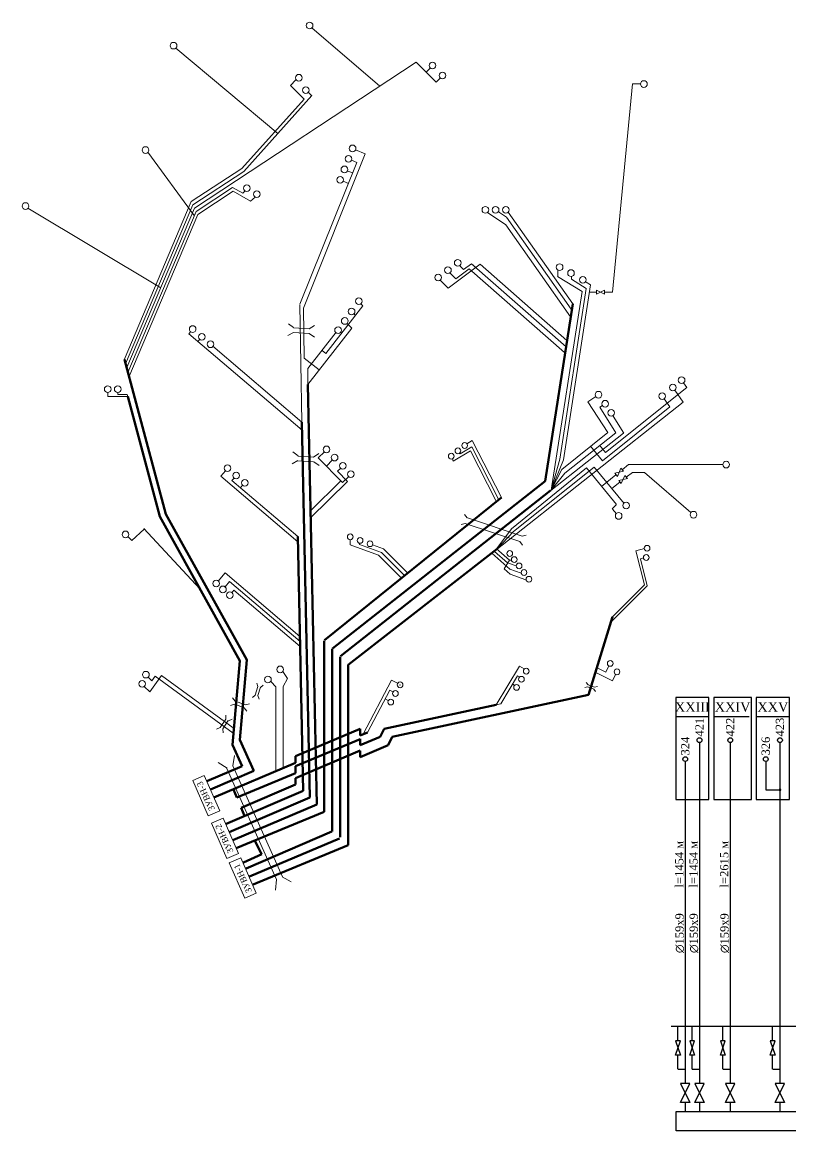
# Paper-space layout 'Layout1' of a CAD drawing. Header units: millimetres. Extents: x 35 to 825, y 5 to 512.
# Drawn here: x 34.8 to 341.5, y 5.3 to 447.7 of the extents above; entities that cross this region are included whole.
import ezdxf

# ---------------------------------------------------------------- set-up
doc = ezdxf.new("R2010")
doc.units = ezdxf.units.MM

# ---------------------------------------------------------------- blocks, each defined once
blk = doc.blocks.new('A$C6D4A3E53')
at = {"lineweight": 20}
for p, q in [((1, 2), (0, 0)), ((0, 2), (1, 2)), ((1, 0), (0, 2)), ((0, 0), (1, 0))]:
    blk.add_line(p, q, dxfattribs=at)

psp = doc.layouts.get("Layout1")

# ---------------------------------------------------------------- hatches: boundary and pattern name
at = {"lineweight": -3, "ltscale": 50}
h = psp.add_hatch(color=256, dxfattribs=at)
edge = h.paths.add_edge_path()
edge.add_arc((337.208, 141.327), 0.567, 0, 360)

# ---------------------------------------------------------------- linework, layer by layer
at = {"lineweight": 20}
for p, q in [((177.483, 422.185), (150.441, 445.401)), ((136.756, 403.225), (96.157, 437.351)), ((103.591, 373.473), (192.005, 431.734)), ((192.005, 431.734), (199.997, 423.741)), ((196.001, 427.738), (197.6, 429.336)), ((199.997, 423.741), (201.596, 425.34)), ((141.844, 422.417), (144.047, 424.619)), ((147.256, 417.005), (141.844, 422.417)), ((270.336, 339.894), (278.329, 423.021)), ((278.329, 423.021), (281.526, 423.021)), ((122.397, 389.31), (147.256, 417.005)), ((123.188, 388.109), (150.324, 418.342)), ((150.441, 418.225), (148.843, 419.824)), ((103.391, 370.559), (84.96, 395.762)), ((147.025, 333.524), (171.691, 395.188)), ((167.796, 396.747), (171.691, 395.188)), ((102.287, 376.058), (122.397, 389.31)), ((145.645, 335.098), (168.288, 391.705)), ((166.163, 392.555), (168.288, 391.705)), ((102.939, 374.766), (123.188, 388.109)), ((164.512, 388.371), (166.598, 387.536)), ((104.242, 372.181), (118.773, 381.756)), ((118.773, 381.756), (122.799, 379.487)), ((162.86, 384.187), (164.947, 383.352)), ((75.514, 312.917), (102.287, 376.058)), ((104.894, 370.888), (118.981, 380.171)), ((118.981, 380.171), (125.944, 376.247)), ((123.707, 380.32), (122.799, 379.487)), ((127.733, 377.89), (125.944, 376.247)), ((90.097, 341.651), (37.062, 373.392)), ((76.059, 311.373), (102.939, 374.766)), ((76.604, 309.828), (103.591, 373.473)), ((76.986, 307.899), (104.242, 372.181)), ((227.854, 366.795), (220.49, 371.742)), ((228.118, 369.797), (224.827, 372.008)), ((254.545, 335.222), (228.772, 371.866)), ((77.367, 305.969), (104.894, 370.888)), ((253.891, 333.154), (228.118, 369.797)), ((253.627, 330.152), (227.854, 366.795)), ((217.582, 351.084), (204.793, 341.493)), ((210.966, 348.919), (209.367, 350.518)), ((214.097, 351.268), (210.966, 348.919)), ((251.881, 318.127), (214.097, 351.268)), ((215.817, 349.76), (214.097, 351.268)), ((252.209, 320.707), (217.582, 351.084)), ((207.907, 345.226), (205.495, 347.638)), ((213.198, 349.195), (207.907, 345.226)), ((251.19, 315.866), (213.198, 349.195)), ((248.406, 346.139), (258.236, 340.14)), ((248.51, 346.075), (248.51, 348.69)), ((253.959, 345.083), (253.959, 346.174)), ((253.959, 345.083), (259.877, 341.45)), ((204.793, 341.493), (201.596, 344.69)), ((249.385, 273.256), (259.877, 341.45)), ((250.88, 273.023), (261.623, 342.856)), ((259.828, 343.951), (261.623, 342.856)), ((263.941, 340.693), (267.138, 339.095)), ((267.138, 340.693), (263.941, 339.095)), ((263.941, 339.095), (263.941, 340.693)), ((267.138, 339.095), (267.138, 340.693)), ((245.878, 260.929), (258.225, 340.148)), ((261.168, 339.894), (263.941, 339.894)), ((267.138, 339.894), (270.336, 339.894)), ((146.435, 288.108), (145.62, 334.928)), ((147.372, 313.595), (147.025, 333.524)), ((155.987, 315.509), (170.721, 334.453)), ((170.721, 334.453), (169.916, 335.257)), ((164.422, 327.477), (166.282, 325.548)), ((167.703, 330.749), (167.086, 331.366)), ((102.082, 324.285), (101.237, 323.291)), ((146.492, 284.842), (101.276, 323.337)), ((143.034, 323.889), (140.803, 322.635)), ((143.101, 325.779), (141.061, 327.327)), ((143.012, 325.679), (149.266, 325.303)), ((143.028, 323.786), (149.283, 323.41)), ((148.843, 303.126), (166.282, 325.548)), ((148.843, 309.521), (160.033, 323.908)), ((149.266, 325.303), (151.427, 326.676)), ((149.365, 323.407), (151.485, 321.973)), ((105.744, 321.159), (104.898, 320.166)), ((146.435, 288.108), (110.913, 318.35)), ((154.438, 316.714), (155.987, 315.509)), ((147.372, 313.595), (153.361, 308.936)), ((148.843, 303.126), (148.843, 309.521)), ((267.567, 275.94), (300.05, 301.934)), ((298.619, 296.046), (295.223, 300.892)), ((300.05, 301.934), (298.731, 303.817)), ((68.913, 298.331), (68.913, 299.929)), ((76.906, 298.331), (68.913, 298.331)), ((72.909, 299.13), (72.909, 299.929)), ((72.909, 299.13), (76.702, 299.13)), ((76.702, 299.13), (76.906, 298.331)), ((263.774, 298.274), (260.585, 296.224)), ((293.204, 294.184), (290.938, 297.418)), ((223.873, 236.985), (298.619, 296.046)), ((268.463, 283.971), (260.585, 296.224)), ((266.326, 294.663), (265.28, 294.006)), ((271.668, 283.841), (265.28, 294.006)), ((266.351, 272.579), (293.204, 294.184)), ((274.867, 283.656), (270.656, 290.503)), ((245.774, 260.777), (274.822, 283.729)), ((250.191, 269.125), (268.463, 283.971)), ((251.358, 267.648), (271.668, 283.841)), ((214.385, 280.746), (212.202, 279.47)), ((226.012, 258.018), (214.385, 280.746)), ((265.21, 278.841), (267.567, 275.94)), ((144.86, 274.62), (142.82, 276.167)), ((144.771, 274.519), (151.026, 274.143)), ((151.026, 274.143), (153.186, 275.516)), ((155.399, 276.277), (152.924, 273.839)), ((213.689, 276.563), (206.823, 272.548)), ((209.511, 275.391), (209.27, 275.713)), ((214.279, 278.181), (209.51, 275.392)), ((223.83, 256.741), (213.689, 276.563)), ((224.921, 257.38), (214.279, 278.181)), ((261.628, 278.502), (266.351, 272.579)), ((144.794, 272.729), (142.562, 271.475)), ((144.788, 272.626), (151.042, 272.25)), ((151.124, 272.247), (153.244, 270.813)), ((152.924, 273.839), (162.666, 263.948)), ((158.646, 272.98), (156.171, 270.542)), ((206.823, 272.548), (206.45, 273.435)), ((230.877, 244.399), (263.091, 270.084)), ((249.385, 273.256), (245.878, 260.929)), ((250.88, 273.023), (245.878, 260.929)), ((263.091, 270.084), (275.004, 255.666)), ((276.73, 271.154), (274.193, 269.078)), ((314.434, 271.154), (276.73, 271.154)), ((115.894, 268.666), (114.083, 266.539)), ((144.822, 240.369), (114.083, 266.539)), ((118.469, 264.76), (119.329, 265.77)), ((161.894, 269.683), (160.656, 268.464)), ((161.894, 269.683), (160.656, 268.464)), ((160.656, 268.464), (164.618, 264.441)), ((165.141, 266.386), (162.666, 263.948)), ((230.072, 245.528), (259.994, 269.839)), ((245.878, 260.929), (250.191, 269.125)), ((245.878, 260.929), (251.358, 267.648)), ((259.956, 269.808), (271.934, 255.169)), ((271.754, 267.083), (266.023, 262.394)), ((278.329, 267.957), (275.772, 266.166)), ((278.329, 267.957), (283.124, 267.957)), ((301.645, 251.971), (283.124, 267.957)), ((144.757, 242.38), (118.469, 264.76)), ((144.757, 242.38), (118.469, 264.76)), ((121.904, 261.864), (122.764, 262.874)), ((149.708, 249.757), (164.618, 264.441)), ((149.899, 252.694), (162.006, 264.618)), ((273.333, 264.17), (270.138, 261.556)), ((271.84, 255.053), (270.241, 253.455)), ((270.397, 253.347), (271.978, 251.532)), ((212.428, 249.9), (211.333, 251.217)), ((234.271, 242.584), (212.481, 249.883)), ((78.504, 240.781), (83.46, 245.406)), ((105.68, 221.598), (83.3, 245.577)), ((211.636, 247.659), (209.992, 247.179)), ((233.375, 240.377), (211.636, 247.659)), ((224.228, 237.597), (230.072, 245.528)), ((230.876, 244.398), (224.372, 237.537)), ((78.504, 240.781), (76.906, 242.38)), ((165.712, 241.154), (165.712, 239.11)), ((176.967, 234.977), (165.712, 239.11)), ((169.421, 239.767), (169.421, 239.25)), ((178.209, 236.022), (169.421, 239.25)), ((179.03, 237.489), (174.652, 239.097)), ((233.375, 240.377), (234.397, 239.002)), ((234.271, 242.584), (235.94, 242.974)), ((186.137, 225.806), (176.967, 234.977)), ((187.379, 226.852), (178.209, 236.022)), ((188.622, 227.898), (179.03, 237.489)), ((222.148, 235.767), (229.449, 229.436)), ((223.256, 236.502), (228.523, 231.935)), ((223.976, 237.584), (229.244, 233.017)), ((283.124, 237.584), (279.739, 236.738)), ((283.124, 223.197), (279.739, 236.738)), ((229.244, 233.017), (227.174, 229.591)), ((228.523, 231.935), (231.924, 230.688)), ((229.244, 233.017), (230.098, 232.942)), ((282.804, 233.894), (281.55, 233.581)), ((284.267, 222.713), (281.55, 233.581)), ((112.994, 224.657), (115.804, 227.918)), ((145.591, 202.558), (115.804, 227.918)), ((227.148, 229.467), (229.542, 227.391)), ((229.449, 229.436), (233.906, 227.803)), ((229.542, 227.391), (235.799, 225.097)), ((115.724, 222.333), (117.549, 224.477)), ((145.656, 200.547), (117.538, 224.486)), ((269.612, 208.058), (284.267, 222.713)), ((270.336, 210.408), (283.124, 223.197)), ((270.336, 210.408), (283.124, 223.197)), ((118.454, 220.009), (119.314, 221.019)), ((145.698, 198.556), (119.314, 221.019)), ((223.976, 175.239), (233.286, 190.755)), ((235.167, 189.626), (233.286, 190.755)), ((267.713, 188.34), (268.872, 190.782)), ((86.497, 184.83), (84.899, 186.429)), ((85.663, 180.481), (90.337, 186.933)), ((86.497, 184.83), (87.807, 186.638)), ((119.046, 164.01), (87.807, 186.638)), ((119.046, 166.137), (90.337, 186.933)), ((140.7, 185.815), (138.742, 188.592)), ((138.905, 182.549), (140.7, 185.815)), ((225.806, 175.632), (232.515, 186.813)), ((233.224, 186.388), (232.515, 186.813)), ((263.453, 188.32), (270.336, 184.83)), ((263.999, 190.223), (267.713, 188.34)), ((270.336, 184.83), (271.571, 187.432)), ((85.663, 180.481), (83.511, 182.633)), ((128.803, 182.54), (127.802, 179.16)), ((128.859, 182.523), (128.455, 183.906)), ((129.842, 182.308), (128.842, 178.928)), ((129.886, 182.247), (130.994, 183.168)), ((136.061, 182.402), (134.188, 184.485)), ((136.061, 148.877), (136.061, 182.402)), ((138.905, 150.052), (138.905, 182.549)), ((182.233, 185.154), (170.869, 163.508)), ((184.629, 183.848), (182.213, 185.116)), ((231.281, 183.15), (230.572, 183.575)), ((260.44, 182.493), (259.362, 182.179)), ((260.63, 183.304), (259.912, 184.167)), ((263.028, 181.571), (260.44, 182.493)), ((263.253, 182.37), (260.664, 183.293)), ((262.979, 181.539), (263.648, 180.638)), ((263.237, 182.327), (264.331, 182.583)), ((119.818, 176.742), (118.723, 178.06)), ((127.79, 179.115), (126.734, 178.135)), ((128.842, 178.928), (129.32, 177.569)), ((181.447, 181.104), (172.586, 164.223)), ((180.898, 176.977), (179.582, 177.668)), ((182.763, 180.413), (181.447, 181.104)), ((182.763, 180.413), (181.447, 181.104)), ((119.528, 175.506), (117.884, 175.026)), ((123.478, 174.098), (119.528, 175.506)), ((123.82, 175.318), (119.871, 176.725)), ((123.402, 174.05), (124.425, 172.675)), ((123.797, 175.252), (125.466, 175.642)), ((225.806, 175.632), (223.976, 175.239)), ((116.006, 169.529), (113.855, 166.243)), ((117.041, 168.948), (114.89, 165.662)), ((116.06, 169.493), (116.073, 171.098)), ((117.068, 168.869), (118.545, 169.497)), ((113.827, 166.199), (112.387, 165.491)), ((114.89, 165.662), (114.964, 164.059)), ((118.825, 150.949), (119.528, 155.076)), ((116.562, 149.939), (113.058, 152.228)), ((118.825, 150.949), (138.624, 106.642)), ((116.485, 149.904), (136.285, 105.596)), ((138.518, 106.668), (142.141, 104.572)), ((136.314, 105.535), (135.835, 101.377))]:
    psp.add_line(p, q, dxfattribs=at)
at = {"lineweight": 50}
for p, q in [((243.522, 264.5), (254.545, 335.222)), ((92.058, 251.376), (75.596, 313.11)), ((152.355, 135.479), (148.843, 303.126)), ((89.695, 250.373), (76.906, 298.331)), ((149.554, 138.28), (146.435, 288.108)), ((158.573, 197.699), (243.522, 264.5)), ((155.376, 201.116), (226.012, 258.018)), ((161.829, 194.66), (245.673, 260.768)), ((121.666, 192.823), (89.695, 250.373)), ((124.403, 193.155), (92.058, 251.376)), ((146.882, 140.952), (144.757, 242.38)), ((164.828, 191.225), (224.372, 237.537)), ((260.744, 179.256), (270.336, 210.408)), ((155.237, 132.597), (155.237, 200.816)), ((158.434, 124.67), (158.434, 197.619)), ((118.754, 159.299), (121.666, 192.823)), ((121.637, 161.317), (124.403, 193.155)), ((161.631, 122.485), (161.631, 194.422)), ((164.828, 119.288), (164.828, 191.225)), ((164.828, 119.288), (164.828, 180.035)), ((164.828, 178.436), (164.828, 119.288)), ((164.828, 119.288), (164.828, 178.436)), ((182.452, 162.431), (260.744, 179.256)), ((179.255, 165.628), (223.976, 175.239)), ((143.846, 154.747), (169.624, 165.653)), ((169.624, 162.989), (169.624, 165.653)), ((169.624, 162.989), (172.586, 164.223)), ((177.617, 162.502), (179.209, 165.673)), ((118.754, 159.299), (122.562, 150.775)), ((121.637, 161.317), (127.171, 148.933)), ((143.846, 150.811), (169.624, 161.552)), ((169.624, 159.172), (177.617, 162.502)), ((169.624, 159.172), (169.624, 161.716)), ((180.814, 159.169), (182.452, 162.431)), ((143.846, 146.013), (169.624, 157.06)), ((169.624, 154.373), (180.814, 159.169)), ((169.624, 154.373), (169.624, 156.918)), ((108.5, 144.748), (122.562, 150.775)), ((111.319, 138.322), (143.846, 152.083)), ((143.846, 152.083), (143.846, 154.747)), ((143.846, 148.007), (143.846, 150.811)), ((109.91, 141.535), (127.171, 148.933)), ((120.425, 138.249), (143.846, 148.007)), ((143.846, 143.468), (143.846, 146.013)), ((122.111, 134.153), (143.846, 143.468)), ((115.986, 127.711), (146.882, 140.952)), ((115.986, 127.711), (146.882, 140.952)), ((117.396, 124.498), (149.554, 138.28)), ((120.425, 138.249), (119.058, 141.48)), ((118.805, 121.285), (152.355, 135.479)), ((123.478, 130.922), (122.111, 134.153)), ((120.236, 118.014), (155.237, 132.597)), ((124.123, 109.996), (158.365, 124.67)), ((125.533, 106.782), (161.471, 121.986)), ((130.355, 115.651), (127.635, 121.096)), ((123.057, 112.395), (130.423, 115.682)), ((126.964, 103.511), (164.828, 119.288))]:
    psp.add_line(p, q, dxfattribs=at)
at = {"lineweight": -3}
for p, q in [((295.639, 170.614), (308.865, 170.614)), ((310.755, 170.614), (324.926, 170.614)), ((327.761, 170.614), (340.987, 170.614)), ((331.54, 152.664), (331.54, 141.327)), ((331.54, 141.327), (337.208, 141.327)), ((299.418, 16.618), (299.418, 12.839)), ((305.086, 16.618), (305.086, 12.839)), ((317.368, 16.618), (317.368, 12.839)), ((337.208, 16.618), (337.208, 12.839)), ((494.039, 12.839), (295.639, 12.839)), ((295.639, 12.839), (295.639, 5.281)), ((494.039, 5.281), (295.728, 5.281))]:
    psp.add_line(p, q, dxfattribs=at)
for p, q in [((305.086, 160.222), (305.086, 24.176)), ((317.368, 160.222), (317.368, 24.176)), ((337.208, 160.222), (337.208, 24.176)), ((299.418, 152.664), (299.418, 24.176)), ((497.818, 46.85), (293.749, 46.85)), ((296.499, 41.182), (296.499, 46.85)), ((302.168, 41.182), (302.168, 46.85)), ((314.45, 41.182), (314.45, 46.85)), ((334.29, 41.182), (334.29, 46.85)), ((297.444, 41.182), (295.555, 41.182)), ((295.555, 35.513), (297.444, 41.182)), ((295.555, 41.182), (297.444, 35.513)), ((301.223, 41.182), (303.113, 35.513)), ((301.223, 35.513), (303.113, 41.182)), ((303.113, 41.182), (301.223, 41.182)), ((315.395, 41.182), (313.505, 41.182)), ((313.505, 35.513), (315.395, 41.182)), ((313.505, 41.182), (315.395, 35.513)), ((333.345, 41.182), (335.235, 35.513)), ((333.345, 35.513), (335.235, 41.182)), ((335.235, 41.182), (333.345, 41.182)), ((297.444, 35.513), (295.555, 35.513)), ((296.499, 29.844), (296.499, 35.513)), ((303.113, 35.513), (301.223, 35.513)), ((302.168, 29.844), (302.168, 35.513)), ((315.395, 35.513), (313.505, 35.513)), ((314.45, 29.844), (314.45, 35.513)), ((335.235, 35.513), (333.345, 35.513)), ((334.29, 29.844), (334.29, 35.513)), ((296.532, 29.844), (299.366, 29.844)), ((302.201, 29.844), (305.035, 29.844)), ((314.483, 29.844), (317.317, 29.844)), ((334.323, 29.844), (337.157, 29.844)), ((297.505, 16.618), (301.284, 24.176)), ((297.505, 24.176), (301.284, 16.618)), ((301.284, 24.176), (297.505, 24.176)), ((306.953, 24.176), (303.174, 24.176)), ((303.174, 24.176), (306.953, 16.618)), ((303.174, 16.618), (306.953, 24.176)), ((315.456, 16.618), (319.235, 24.176)), ((315.456, 24.176), (319.235, 16.618)), ((319.235, 24.176), (315.456, 24.176)), ((339.075, 24.176), (335.296, 24.176)), ((335.296, 24.176), (339.075, 16.618)), ((335.296, 16.618), (339.075, 24.176)), ((301.284, 16.618), (297.505, 16.618)), ((306.953, 16.618), (303.174, 16.618)), ((319.235, 16.618), (315.456, 16.618)), ((339.075, 16.618), (335.296, 16.618))]:
    psp.add_line(p, q)
for points in [[(295.639, 137.548), (308.865, 137.548), (308.865, 178.172), (295.639, 178.172)], [(310.755, 137.548), (325.871, 137.548), (325.871, 178.172), (310.755, 178.172)], [(327.761, 137.548), (340.987, 137.548), (340.987, 178.172), (327.761, 178.172)]]:
    psp.add_lwpolyline(points, close=True, dxfattribs=at)
at = {"lineweight": 20}
for points in [[(113.609, 132.956), (107.448, 147.038), (102.863, 145.032), (109.024, 130.95)], [(121.095, 115.918), (114.934, 130), (110.349, 127.994), (116.51, 113.912)], [(128.19, 100.099), (122.029, 114.181), (117.444, 112.175), (123.605, 98.093)]]:
    psp.add_lwpolyline(points, close=True, dxfattribs=at)
for centre, radius in [((149.503, 446.34), 1.327), ((95.218, 438.289), 1.327), ((198.507, 430.344), 1.327), ((145.217, 425.498), 1.327), ((202.504, 426.347), 1.327), ((147.964, 420.503), 1.327), ((282.92, 422.992), 1.327), ((166.654, 397.305), 1.327), ((83.979, 396.655), 1.327), ((165.022, 393.113), 1.327), ((163.37, 388.929), 1.327), ((161.719, 384.745), 1.327), ((124.461, 381.412), 1.327), ((128.398, 379.07), 1.327), ((36.104, 374.31), 1.327), ((219.624, 372.748), 1.327), ((223.726, 372.748), 1.327), ((227.828, 372.748), 1.327), ((204.703, 348.703), 1.327), ((208.589, 351.617), 1.327), ((249.279, 349.934), 1.327), ((200.818, 345.788), 1.327), ((253.809, 347.556), 1.327), ((258.5, 344.816), 1.327), ((169.14, 336.306), 1.327), ((166.255, 332.238), 1.327), ((163.501, 328.432), 1.327), ((102.819, 325.219), 1.327), ((102.819, 325.219), 1.327), ((106.48, 322.093), 1.327), ((160.837, 324.791), 1.327), ((109.96, 319.134), 1.327), ((297.954, 304.827), 1.327), ((68.913, 301.256), 1.327), ((72.909, 301.256), 1.327), ((294.447, 301.902), 1.327), ((264.811, 299.027), 1.327), ((267.41, 295.42), 1.327), ((290.161, 298.429), 1.327), ((269.847, 291.757), 1.327), ((211.367, 278.744), 1.147), ((156.229, 277.198), 1.327), ((159.476, 273.901), 1.327), ((206.005, 274.492), 1.147), ((208.686, 276.618), 1.147), ((116.758, 269.674), 1.327), ((162.724, 270.603), 1.327), ((162.724, 270.603), 1.327), ((315.742, 271.11), 1.327), ((120.19, 266.781), 1.327), ((165.971, 267.306), 1.327), ((123.625, 263.885), 1.327), ((275.805, 254.809), 1.327), ((302.665, 251.143), 1.327), ((272.829, 250.64), 1.327), ((76.045, 243.291), 1.327), ((165.712, 242.3), 1.147), ((169.642, 240.892), 1.147), ((173.589, 239.548), 1.147), ((229.377, 235.647), 1.147), ((283.842, 234.051), 1.147), ((284.163, 237.741), 1.147), ((231.179, 233.213), 1.147), ((233.071, 230.688), 1.147), ((235.053, 228.073), 1.147), ((237.036, 225.368), 1.147), ((112.176, 223.656), 1.327), ((114.906, 221.332), 1.327), ((117.635, 219.008), 1.327), ((137.7, 189.413), 1.327), ((269.463, 191.781), 1.147), ((84.176, 187.304), 1.327), ((132.876, 185.377), 1.327), ((234.022, 185.467), 1.147), ((235.965, 188.705), 1.147), ((272.161, 188.431), 1.147), ((82.652, 183.644), 1.327), ((185.61, 183.232), 1.147), ((232.079, 182.229), 1.147), ((181.879, 176.361), 1.147), ((183.745, 179.796), 1.147), ((183.745, 179.796), 1.147)]:
    psp.add_circle(centre, radius, dxfattribs=at)
for centre in [(305.086, 161.167), (317.368, 161.167), (337.208, 161.167), (299.418, 153.609), (331.54, 153.609)]:
    psp.add_circle(centre, 0.945)
psp.add_point((185.61, 183.232), dxfattribs=at)

# ---------------------------------------------------------------- block references
at = {"lineweight": 20, "xscale": 1.598593137981609, "yscale": 1.598593137981609, "zscale": 1.598593137981609, "rotation": 310.4751009841607}
for p in [(271.269, 267.652), (272.849, 264.739)]:
    psp.add_blockref('A$C6D4A3E53', p, dxfattribs=at)

# ---------------------------------------------------------------- texts
at = {"lineweight": 18, "attachment_point": 5}
for s, insert, char_height in [('{\\fTimes New Roman|b0|i0|c204|p18;X\\fTimes New Roman|b0|i0|c0|p18;X\\fTimes New Roman|b0|i0|c204|p18;III}', (302.252, 174.393), 3.779057), ('{\\fTimes New Roman|b0|i0|c204|p18;X\\fTimes New Roman|b0|i0|c0|p18;XIV}', (318.313, 174.393), 3.77906), ('{\\fTimes New Roman|b0|i0|c204|p18;X\\fTimes New Roman|b0|i0|c0|p18;XV}', (334.374, 174.393), 3.77906)]:
    psp.add_mtext(s, dxfattribs=dict(at, insert=insert, char_height=char_height))
at = {"lineweight": 18, "char_height": 3.30668, "attachment_point": 5, "rotation": 90}
for s, insert in [('{\\fTimes New Roman|b0|i0|c204|p18;421}', (305.086, 166.361)), ('{\\fTimes New Roman|b0|i0|c204|p18;422}', (317.368, 166.361)), ('{\\fTimes New Roman|b0|i0|c204|p18;423}', (337.208, 166.361)), ('{\\fTimes New Roman|b0|i0|c204|p18;324}', (299.418, 158.803)), ('{\\fTimes New Roman|b0|i0|c204|p18;326}', (331.54, 158.803))]:
    psp.add_mtext(s, dxfattribs=dict(at, insert=insert))
at = {"lineweight": 20, "char_height": 2.39789, "attachment_point": 5, "rotation": 115}
for s, insert, width in [('{\\fTimes New Roman|b0|i0|c204|p18;ЗУВН-3}', (108.044, 138.809), 15.54184), ('{\\fTimes New Roman|b0|i0|c204|p18;ЗУВН-2}', (115.447, 121.879), 15.54184), ('{\\fTimes New Roman|b0|i0|c204|p18;ЗУВН-1}', (122.837, 106.008), 15.54191)]:
    psp.add_mtext(s, dxfattribs=dict(at, insert=insert, width=width))
at = {"lineweight": 13, "char_height": 3.30668, "attachment_point": 1, "rotation": 90}
for s, insert in [('{\\fTimes New Roman|b0|i0|c204|p18;l=1454 м}', (295.36, 102.39)), ('{\\fTimes New Roman|b0|i0|c204|p18;l=1454 м}', (301.029, 102.39)), ('{\\fTimes New Roman|b0|i0|c204|p18;l=2615 м}', (313.311, 102.39)), ('{\\fSymbol|b0|i0|c2|p18;Ж\\fTimes New Roman|b0|i0|c204|p18;159x9}', (295.457, 76.208)), ('{\\fSymbol|b0|i0|c2|p18;Ж\\fTimes New Roman|b0|i0|c204|p18;159x9}', (301.126, 76.208)), ('{\\fSymbol|b0|i0|c2|p18;Ж\\fTimes New Roman|b0|i0|c204|p18;159x9}', (313.408, 76.208))]:
    psp.add_mtext(s, dxfattribs=dict(at, insert=insert))

doc.saveas('drawing.dxf')
